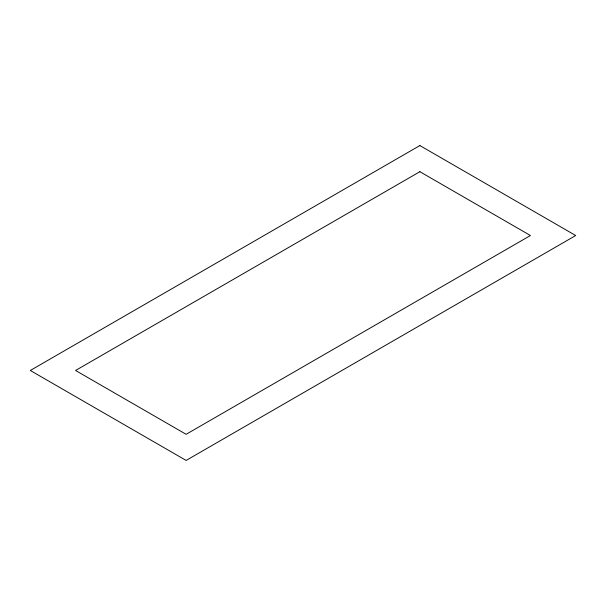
<?xml version="1.0" encoding="UTF-8"?>
<svg xmlns="http://www.w3.org/2000/svg" width="606" height="606" viewBox="0 0 606 606"><rect width="100%" height="100%" fill="white"/><g stroke="black" fill="none" stroke-linecap="round" stroke-linejoin="round"><path stroke-width="0.91" d="M419.875 145.561L30.3 370.478L186.125 460.439L575.7 235.522L419.875 145.561M419.875 171.695L75.568 370.478L186.125 434.305L530.432 235.522L419.875 171.695"/></g></svg>
